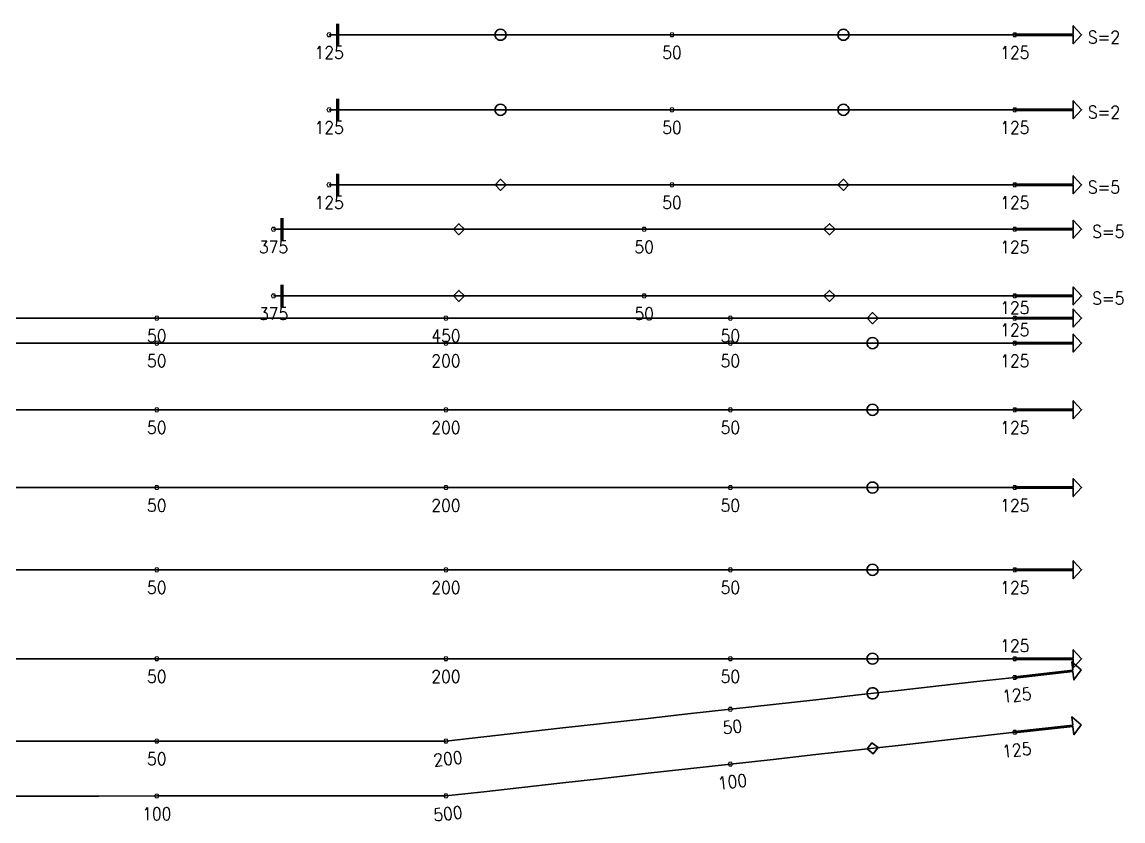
# Model space of a CAD drawing. Header units: millimetres. Extents: x 127300 to 589785, y -24728 to 44820.
# Drawn here: x 426626 to 446425, y 8699 to 23080 of the extents above; entities that cross this region are included whole.
import ezdxf

# ---------------------------------------------------------------- set-up
doc = ezdxf.new("R2010")
doc.units = ezdxf.units.MM
doc.layers.add('Current_plane_Column', color=7, linetype='Continuous', true_color=0x4b00ff)
doc.layers.add('NDC_S-TENDON', color=6, linetype='Continuous', lineweight=35)
doc.layers.add('NDC_S_ANNO', color=7, linetype='Continuous', lineweight=20)
doc.styles.get("Standard").update_dxf_attribs({"font": 'arial.ttf'})

# ---------------------------------------------------------------- blocks, each defined once
blk = doc.blocks.new('TDX')
at = {"layer": 'NDC_S-TENDON', "linetype": 'Continuous', "elevation": 2875}
for points in [[(49700, 13550, 60, 60, 0), (49700, 13150, 60, 60, 0)], [(49700, 12200, 60, 60, 0), (49700, 11800, 60, 60, 0)], [(49700, 10850, 60, 60, 0), (49700, 10450, 60, 60, 0)], [(48700, 10050, 60, 60, 0), (48700, 9650, 60, 60, 0)], [(48700, 8850, 60, 60, 0), (48700, 8450, 60, 60, 0)]]:
    blk.add_lwpolyline(points, format="xyseb", dxfattribs=at)
at = {"layer": 'NDC_S-TENDON', "linetype": 'Continuous'}
for points, elevation in [([(61880, 13338), (62930, 13338), (62930, 13188), (63080, 13350), (62930, 13512), (62930, 13362), (61880, 13362)], 2875), ([(52533, 13350), (52537, 13319), (52552, 13291), (52574, 13269), (52602, 13255), (52633, 13250), (52663, 13255), (52691, 13269), (52713, 13291), (52728, 13319), (52733, 13350), (52728, 13381), (52713, 13409), (52691, 13431), (52663, 13445), (52633, 13450), (52602, 13445), (52574, 13431), (52552, 13409), (52537, 13381), (52533, 13350)], 2832), ([(58698, 13350), (58702, 13319), (58717, 13291), (58739, 13269), (58767, 13255), (58798, 13250), (58828, 13255), (58856, 13269), (58878, 13291), (58893, 13319), (58898, 13350), (58893, 13381), (58878, 13409), (58856, 13431), (58828, 13445), (58798, 13450), (58767, 13445), (58739, 13431), (58717, 13409), (58702, 13381), (58698, 13350)], 2832), ([(52533, 12000), (52537, 11969), (52552, 11941), (52574, 11919), (52602, 11905), (52633, 11900), (52663, 11905), (52691, 11919), (52713, 11941), (52728, 11969), (52733, 12000), (52728, 12031), (52713, 12059), (52691, 12081), (52663, 12095), (52633, 12100), (52602, 12095), (52574, 12081), (52552, 12059), (52537, 12031), (52533, 12000)], 2832), ([(58698, 12000), (58702, 11969), (58717, 11941), (58739, 11919), (58767, 11905), (58798, 11900), (58828, 11905), (58856, 11919), (58878, 11941), (58893, 11969), (58898, 12000), (58893, 12031), (58878, 12059), (58856, 12081), (58828, 12095), (58798, 12100), (58767, 12095), (58739, 12081), (58717, 12059), (58702, 12031), (58698, 12000)], 2832), ([(61880, 11988), (62930, 11988), (62930, 11838), (63080, 12000), (62930, 12162), (62930, 12012), (61880, 12012)], 2875), ([(52533, 10650), (52633, 10550), (52733, 10650), (52633, 10750), (52533, 10650)], 2691), ([(58698, 10650), (58798, 10550), (58898, 10650), (58798, 10750), (58698, 10650)], 2691), ([(61880, 10638), (62930, 10638), (62930, 10488), (63080, 10650), (62930, 10812), (62930, 10662), (61880, 10662)], 2875), ([(51783, 9850), (51883, 9750), (51983, 9850), (51883, 9950), (51783, 9850)], 2691), ([(58448, 9850), (58548, 9750), (58648, 9850), (58548, 9950), (58448, 9850)], 2691), ([(61880, 9838), (62930, 9838), (62930, 9688), (63080, 9850), (62930, 10012), (62930, 9862), (61880, 9862)], 2875), ([(51783, 8650), (51883, 8550), (51983, 8650), (51883, 8750), (51783, 8650)], 2691), ([(58448, 8650), (58548, 8550), (58648, 8650), (58548, 8750), (58448, 8650)], 2691), ([(61880, 8638), (62930, 8638), (62930, 8488), (63080, 8650), (62930, 8812), (62930, 8662), (61880, 8662)], 2875), ([(59223, 8250), (59323, 8150), (59423, 8250), (59323, 8350), (59223, 8250)], 2691), ([(61880, 8238), (62930, 8238), (62930, 8088), (63080, 8250), (62930, 8412), (62930, 8262), (61880, 8262)], 2875), ([(61880, 7788), (62930, 7788), (62930, 7638), (63080, 7800), (62930, 7962), (62930, 7812), (61880, 7812)], 2875), ([(59223, 7800), (59227, 7769), (59242, 7741), (59264, 7719), (59292, 7705), (59323, 7700), (59353, 7705), (59381, 7719), (59403, 7741), (59418, 7769), (59423, 7800), (59418, 7831), (59403, 7859), (59381, 7881), (59353, 7895), (59323, 7900), (59292, 7895), (59264, 7881), (59242, 7859), (59227, 7831), (59223, 7800)], 2832), ([(61880, 6588), (62930, 6588), (62930, 6438), (63080, 6600), (62930, 6762), (62930, 6612), (61880, 6612)], 2875), ([(59223, 6600), (59227, 6569), (59242, 6541), (59264, 6519), (59292, 6505), (59323, 6500), (59353, 6505), (59381, 6519), (59403, 6541), (59418, 6569), (59423, 6600), (59418, 6631), (59403, 6659), (59381, 6681), (59353, 6695), (59323, 6700), (59292, 6695), (59264, 6681), (59242, 6659), (59227, 6631), (59223, 6600)], 2832), ([(61880, 5188), (62930, 5188), (62930, 5038), (63080, 5200), (62930, 5362), (62930, 5212), (61880, 5212)], 2875), ([(59223, 5200), (59227, 5169), (59242, 5141), (59264, 5119), (59292, 5105), (59323, 5100), (59353, 5105), (59381, 5119), (59403, 5141), (59418, 5169), (59423, 5200), (59418, 5231), (59403, 5259), (59381, 5281), (59353, 5295), (59323, 5300), (59292, 5295), (59264, 5281), (59242, 5259), (59227, 5231), (59223, 5200)], 2832), ([(59223, 3720), (59227, 3689), (59242, 3661), (59264, 3639), (59292, 3625), (59323, 3620), (59353, 3625), (59381, 3639), (59403, 3661), (59418, 3689), (59423, 3720), (59418, 3751), (59403, 3779), (59381, 3801), (59353, 3815), (59323, 3820), (59292, 3815), (59264, 3801), (59242, 3779), (59227, 3751), (59223, 3720)], 2832), ([(61880, 3708), (62930, 3708), (62930, 3558), (63080, 3720), (62930, 3882), (62930, 3732), (61880, 3732)], 2875), ([(59223, 2120), (59227, 2089), (59242, 2061), (59264, 2039), (59292, 2025), (59323, 2020), (59353, 2025), (59381, 2039), (59403, 2061), (59418, 2089), (59423, 2120), (59418, 2151), (59403, 2179), (59381, 2201), (59353, 2215), (59323, 2220), (59292, 2215), (59264, 2201), (59242, 2179), (59227, 2151), (59223, 2120)], 2832), ([(61880, 2108), (62930, 2108), (62930, 1958), (63080, 2120), (62930, 2282), (62930, 2132), (61880, 2132)], 2875), ([(61881, 1771), (62925, 1888), (62942, 1739), (63073, 1917), (62905, 2061), (62922, 1912), (61879, 1795)], 2875), ([(59223, 1486), (59231, 1455), (59249, 1429), (59273, 1410), (59302, 1399), (59334, 1397), (59364, 1406), (59390, 1423), (59409, 1447), (59420, 1477), (59422, 1508), (59414, 1538), (59396, 1564), (59372, 1584), (59343, 1595), (59311, 1596), (59281, 1588), (59255, 1571), (59236, 1546), (59225, 1517), (59223, 1486)], 2832), ([(61881, 783), (62925, 900), (62942, 751), (63073, 929), (62905, 1073), (62922, 924), (61879, 807)], 2875), ([(59223, 498), (59334, 409), (59422, 520), (59311, 608), (59223, 498)], 2659)]:
    blk.add_lwpolyline(points, close=True, dxfattribs=dict(at, elevation=elevation))
for points, elevation in [([(49590, 13350, 20, 20, 0), (49570, 13385, 20, 20, 0), (49530, 13385, 20, 20, 0), (49510, 13350, 20, 20, 0), (49530, 13315, 20, 20, 0), (49570, 13315, 20, 20, 0)], 2875), ([(49590, 13350, 20, 20, 0), (49570, 13385, 20, 20, 0), (49530, 13385, 20, 20, 0), (49510, 13350, 20, 20, 0), (49530, 13315, 20, 20, 0), (49570, 13315, 20, 20, 0)], 2875), ([(55755, 13350, 20, 20, 0), (55735, 13385, 20, 20, 0), (55695, 13385, 20, 20, 0), (55675, 13350, 20, 20, 0), (55695, 13315, 20, 20, 0), (55735, 13315, 20, 20, 0)], 2800), ([(55755, 13350, 20, 20, 0), (55735, 13385, 20, 20, 0), (55695, 13385, 20, 20, 0), (55675, 13350, 20, 20, 0), (55695, 13315, 20, 20, 0), (55735, 13315, 20, 20, 0)], 2800), ([(61920, 13350, 20, 20, 0), (61900, 13385, 20, 20, 0), (61860, 13385, 20, 20, 0), (61840, 13350, 20, 20, 0), (61860, 13315, 20, 20, 0), (61900, 13315, 20, 20, 0)], 2875), ([(61920, 13350, 20, 20, 0), (61900, 13385, 20, 20, 0), (61860, 13385, 20, 20, 0), (61840, 13350, 20, 20, 0), (61860, 13315, 20, 20, 0), (61900, 13315, 20, 20, 0)], 2875), ([(49590, 12000, 20, 20, 0), (49570, 12035, 20, 20, 0), (49530, 12035, 20, 20, 0), (49510, 12000, 20, 20, 0), (49530, 11965, 20, 20, 0), (49570, 11965, 20, 20, 0)], 2875), ([(49590, 12000, 20, 20, 0), (49570, 12035, 20, 20, 0), (49530, 12035, 20, 20, 0), (49510, 12000, 20, 20, 0), (49530, 11965, 20, 20, 0), (49570, 11965, 20, 20, 0)], 2875), ([(55755, 12000, 20, 20, 0), (55735, 12035, 20, 20, 0), (55695, 12035, 20, 20, 0), (55675, 12000, 20, 20, 0), (55695, 11965, 20, 20, 0), (55735, 11965, 20, 20, 0)], 2800), ([(55755, 12000, 20, 20, 0), (55735, 12035, 20, 20, 0), (55695, 12035, 20, 20, 0), (55675, 12000, 20, 20, 0), (55695, 11965, 20, 20, 0), (55735, 11965, 20, 20, 0)], 2800), ([(61920, 12000, 20, 20, 0), (61900, 12035, 20, 20, 0), (61860, 12035, 20, 20, 0), (61840, 12000, 20, 20, 0), (61860, 11965, 20, 20, 0), (61900, 11965, 20, 20, 0)], 2875), ([(61920, 12000, 20, 20, 0), (61900, 12035, 20, 20, 0), (61860, 12035, 20, 20, 0), (61840, 12000, 20, 20, 0), (61860, 11965, 20, 20, 0), (61900, 11965, 20, 20, 0)], 2875), ([(49590, 10650, 20, 20, 0), (49570, 10685, 20, 20, 0), (49530, 10685, 20, 20, 0), (49510, 10650, 20, 20, 0), (49530, 10615, 20, 20, 0), (49570, 10615, 20, 20, 0)], 2875), ([(49590, 10650, 20, 20, 0), (49570, 10685, 20, 20, 0), (49530, 10685, 20, 20, 0), (49510, 10650, 20, 20, 0), (49530, 10615, 20, 20, 0), (49570, 10615, 20, 20, 0)], 2875), ([(55755, 10650, 20, 20, 0), (55735, 10685, 20, 20, 0), (55695, 10685, 20, 20, 0), (55675, 10650, 20, 20, 0), (55695, 10615, 20, 20, 0), (55735, 10615, 20, 20, 0)], 2550), ([(55755, 10650, 20, 20, 0), (55735, 10685, 20, 20, 0), (55695, 10685, 20, 20, 0), (55675, 10650, 20, 20, 0), (55695, 10615, 20, 20, 0), (55735, 10615, 20, 20, 0)], 2550), ([(61920, 10650, 20, 20, 0), (61900, 10685, 20, 20, 0), (61860, 10685, 20, 20, 0), (61840, 10650, 20, 20, 0), (61860, 10615, 20, 20, 0), (61900, 10615, 20, 20, 0)], 2875), ([(61920, 10650, 20, 20, 0), (61900, 10685, 20, 20, 0), (61860, 10685, 20, 20, 0), (61840, 10650, 20, 20, 0), (61860, 10615, 20, 20, 0), (61900, 10615, 20, 20, 0)], 2875), ([(48590, 9850, 20, 20, 0), (48570, 9885, 20, 20, 0), (48530, 9885, 20, 20, 0), (48510, 9850, 20, 20, 0), (48530, 9815, 20, 20, 0), (48570, 9815, 20, 20, 0)], 2875), ([(48590, 9850, 20, 20, 0), (48570, 9885, 20, 20, 0), (48530, 9885, 20, 20, 0), (48510, 9850, 20, 20, 0), (48530, 9815, 20, 20, 0), (48570, 9815, 20, 20, 0)], 2875), ([(55255, 9850, 20, 20, 0), (55235, 9885, 20, 20, 0), (55195, 9885, 20, 20, 0), (55175, 9850, 20, 20, 0), (55195, 9815, 20, 20, 0), (55235, 9815, 20, 20, 0)], 2550), ([(55255, 9850, 20, 20, 0), (55235, 9885, 20, 20, 0), (55195, 9885, 20, 20, 0), (55175, 9850, 20, 20, 0), (55195, 9815, 20, 20, 0), (55235, 9815, 20, 20, 0)], 2550), ([(61920, 9850, 20, 20, 0), (61900, 9885, 20, 20, 0), (61860, 9885, 20, 20, 0), (61840, 9850, 20, 20, 0), (61860, 9815, 20, 20, 0), (61900, 9815, 20, 20, 0)], 2875), ([(61920, 9850, 20, 20, 0), (61900, 9885, 20, 20, 0), (61860, 9885, 20, 20, 0), (61840, 9850, 20, 20, 0), (61860, 9815, 20, 20, 0), (61900, 9815, 20, 20, 0)], 2875), ([(48590, 8650, 20, 20, 0), (48570, 8685, 20, 20, 0), (48530, 8685, 20, 20, 0), (48510, 8650, 20, 20, 0), (48530, 8615, 20, 20, 0), (48570, 8615, 20, 20, 0)], 2875), ([(48590, 8650, 20, 20, 0), (48570, 8685, 20, 20, 0), (48530, 8685, 20, 20, 0), (48510, 8650, 20, 20, 0), (48530, 8615, 20, 20, 0), (48570, 8615, 20, 20, 0)], 2875), ([(55255, 8650, 20, 20, 0), (55235, 8685, 20, 20, 0), (55195, 8685, 20, 20, 0), (55175, 8650, 20, 20, 0), (55195, 8615, 20, 20, 0), (55235, 8615, 20, 20, 0)], 2550), ([(55255, 8650, 20, 20, 0), (55235, 8685, 20, 20, 0), (55195, 8685, 20, 20, 0), (55175, 8650, 20, 20, 0), (55195, 8615, 20, 20, 0), (55235, 8615, 20, 20, 0)], 2550), ([(61920, 8650, 20, 20, 0), (61900, 8685, 20, 20, 0), (61860, 8685, 20, 20, 0), (61840, 8650, 20, 20, 0), (61860, 8615, 20, 20, 0), (61900, 8615, 20, 20, 0)], 2875), ([(61920, 8650, 20, 20, 0), (61900, 8685, 20, 20, 0), (61860, 8685, 20, 20, 0), (61840, 8650, 20, 20, 0), (61860, 8615, 20, 20, 0), (61900, 8615, 20, 20, 0)], 2875), ([(46490, 8250, 20, 20, 0), (46470, 8285, 20, 20, 0), (46430, 8285, 20, 20, 0), (46410, 8250, 20, 20, 0), (46430, 8215, 20, 20, 0), (46470, 8215, 20, 20, 0)], 2550), ([(46490, 8250, 20, 20, 0), (46470, 8285, 20, 20, 0), (46430, 8285, 20, 20, 0), (46410, 8250, 20, 20, 0), (46430, 8215, 20, 20, 0), (46470, 8215, 20, 20, 0)], 2550), ([(51690, 8250, 20, 20, 0), (51670, 8285, 20, 20, 0), (51630, 8285, 20, 20, 0), (51610, 8250, 20, 20, 0), (51630, 8215, 20, 20, 0), (51670, 8215, 20, 20, 0)], 2950), ([(51690, 8250, 20, 20, 0), (51670, 8285, 20, 20, 0), (51630, 8285, 20, 20, 0), (51610, 8250, 20, 20, 0), (51630, 8215, 20, 20, 0), (51670, 8215, 20, 20, 0)], 2950), ([(51690, 8250, 20, 20, 0), (51670, 8285, 20, 20, 0), (51630, 8285, 20, 20, 0), (51610, 8250, 20, 20, 0), (51630, 8215, 20, 20, 0), (51670, 8215, 20, 20, 0)], 2950), ([(51690, 8250, 20, 20, 0), (51670, 8285, 20, 20, 0), (51630, 8285, 20, 20, 0), (51610, 8250, 20, 20, 0), (51630, 8215, 20, 20, 0), (51670, 8215, 20, 20, 0)], 2950), ([(56805, 8250, 20, 20, 0), (56785, 8285, 20, 20, 0), (56745, 8285, 20, 20, 0), (56725, 8250, 20, 20, 0), (56745, 8215, 20, 20, 0), (56785, 8215, 20, 20, 0)], 2550), ([(56805, 8250, 20, 20, 0), (56785, 8285, 20, 20, 0), (56745, 8285, 20, 20, 0), (56725, 8250, 20, 20, 0), (56745, 8215, 20, 20, 0), (56785, 8215, 20, 20, 0)], 2550), ([(61920, 8250, 20, 20, 0), (61900, 8285, 20, 20, 0), (61860, 8285, 20, 20, 0), (61840, 8250, 20, 20, 0), (61860, 8215, 20, 20, 0), (61900, 8215, 20, 20, 0)], 2875), ([(61920, 8250, 20, 20, 0), (61900, 8285, 20, 20, 0), (61860, 8285, 20, 20, 0), (61840, 8250, 20, 20, 0), (61860, 8215, 20, 20, 0), (61900, 8215, 20, 20, 0)], 2875), ([(46490, 7800, 20, 20, 0), (46470, 7834, 20, 20, 0), (46430, 7834, 20, 20, 0), (46410, 7800, 20, 20, 0), (46430, 7765, 20, 20, 0), (46470, 7765, 20, 20, 0)], 2800), ([(46490, 7800, 20, 20, 0), (46470, 7834, 20, 20, 0), (46430, 7834, 20, 20, 0), (46410, 7800, 20, 20, 0), (46430, 7765, 20, 20, 0), (46470, 7765, 20, 20, 0)], 2800), ([(51690, 7800, 20, 20, 0), (51670, 7834, 20, 20, 0), (51630, 7834, 20, 20, 0), (51610, 7800, 20, 20, 0), (51630, 7765, 20, 20, 0), (51670, 7765, 20, 20, 0)], 2950), ([(51690, 7800, 20, 20, 0), (51670, 7834, 20, 20, 0), (51630, 7834, 20, 20, 0), (51610, 7800, 20, 20, 0), (51630, 7765, 20, 20, 0), (51670, 7765, 20, 20, 0)], 2950), ([(51690, 7800, 20, 20, 0), (51670, 7834, 20, 20, 0), (51630, 7834, 20, 20, 0), (51610, 7800, 20, 20, 0), (51630, 7765, 20, 20, 0), (51670, 7765, 20, 20, 0)], 2950), ([(51690, 7800, 20, 20, 0), (51670, 7834, 20, 20, 0), (51630, 7834, 20, 20, 0), (51610, 7800, 20, 20, 0), (51630, 7765, 20, 20, 0), (51670, 7765, 20, 20, 0)], 2950), ([(56805, 7800, 20, 20, 0), (56785, 7834, 20, 20, 0), (56745, 7834, 20, 20, 0), (56725, 7800, 20, 20, 0), (56745, 7765, 20, 20, 0), (56785, 7765, 20, 20, 0)], 2800), ([(56805, 7800, 20, 20, 0), (56785, 7834, 20, 20, 0), (56745, 7834, 20, 20, 0), (56725, 7800, 20, 20, 0), (56745, 7765, 20, 20, 0), (56785, 7765, 20, 20, 0)], 2800), ([(61920, 7800, 20, 20, 0), (61900, 7834, 20, 20, 0), (61860, 7834, 20, 20, 0), (61840, 7800, 20, 20, 0), (61860, 7765, 20, 20, 0), (61900, 7765, 20, 20, 0)], 2875), ([(61920, 7800, 20, 20, 0), (61900, 7834, 20, 20, 0), (61860, 7834, 20, 20, 0), (61840, 7800, 20, 20, 0), (61860, 7765, 20, 20, 0), (61900, 7765, 20, 20, 0)], 2875), ([(46490, 6600, 20, 20, 0), (46470, 6635, 20, 20, 0), (46430, 6635, 20, 20, 0), (46410, 6600, 20, 20, 0), (46430, 6565, 20, 20, 0), (46470, 6565, 20, 20, 0)], 2800), ([(46490, 6600, 20, 20, 0), (46470, 6635, 20, 20, 0), (46430, 6635, 20, 20, 0), (46410, 6600, 20, 20, 0), (46430, 6565, 20, 20, 0), (46470, 6565, 20, 20, 0)], 2800), ([(51690, 6600, 20, 20, 0), (51670, 6635, 20, 20, 0), (51630, 6635, 20, 20, 0), (51610, 6600, 20, 20, 0), (51630, 6565, 20, 20, 0), (51670, 6565, 20, 20, 0)], 2950), ([(51690, 6600, 20, 20, 0), (51670, 6635, 20, 20, 0), (51630, 6635, 20, 20, 0), (51610, 6600, 20, 20, 0), (51630, 6565, 20, 20, 0), (51670, 6565, 20, 20, 0)], 2950), ([(51690, 6600, 20, 20, 0), (51670, 6635, 20, 20, 0), (51630, 6635, 20, 20, 0), (51610, 6600, 20, 20, 0), (51630, 6565, 20, 20, 0), (51670, 6565, 20, 20, 0)], 2950), ([(51690, 6600, 20, 20, 0), (51670, 6635, 20, 20, 0), (51630, 6635, 20, 20, 0), (51610, 6600, 20, 20, 0), (51630, 6565, 20, 20, 0), (51670, 6565, 20, 20, 0)], 2950), ([(56805, 6600, 20, 20, 0), (56785, 6635, 20, 20, 0), (56745, 6635, 20, 20, 0), (56725, 6600, 20, 20, 0), (56745, 6565, 20, 20, 0), (56785, 6565, 20, 20, 0)], 2800), ([(56805, 6600, 20, 20, 0), (56785, 6635, 20, 20, 0), (56745, 6635, 20, 20, 0), (56725, 6600, 20, 20, 0), (56745, 6565, 20, 20, 0), (56785, 6565, 20, 20, 0)], 2800), ([(61920, 6600, 20, 20, 0), (61900, 6635, 20, 20, 0), (61860, 6635, 20, 20, 0), (61840, 6600, 20, 20, 0), (61860, 6565, 20, 20, 0), (61900, 6565, 20, 20, 0)], 2875), ([(61920, 6600, 20, 20, 0), (61900, 6635, 20, 20, 0), (61860, 6635, 20, 20, 0), (61840, 6600, 20, 20, 0), (61860, 6565, 20, 20, 0), (61900, 6565, 20, 20, 0)], 2875), ([(46490, 5200, 20, 20, 0), (46470, 5235, 20, 20, 0), (46430, 5235, 20, 20, 0), (46410, 5200, 20, 20, 0), (46430, 5165, 20, 20, 0), (46470, 5165, 20, 20, 0)], 2800), ([(46490, 5200, 20, 20, 0), (46470, 5235, 20, 20, 0), (46430, 5235, 20, 20, 0), (46410, 5200, 20, 20, 0), (46430, 5165, 20, 20, 0), (46470, 5165, 20, 20, 0)], 2800), ([(51690, 5200, 20, 20, 0), (51670, 5235, 20, 20, 0), (51630, 5235, 20, 20, 0), (51610, 5200, 20, 20, 0), (51630, 5165, 20, 20, 0), (51670, 5165, 20, 20, 0)], 2950), ([(51690, 5200, 20, 20, 0), (51670, 5235, 20, 20, 0), (51630, 5235, 20, 20, 0), (51610, 5200, 20, 20, 0), (51630, 5165, 20, 20, 0), (51670, 5165, 20, 20, 0)], 2950), ([(51690, 5200, 20, 20, 0), (51670, 5235, 20, 20, 0), (51630, 5235, 20, 20, 0), (51610, 5200, 20, 20, 0), (51630, 5165, 20, 20, 0), (51670, 5165, 20, 20, 0)], 2950), ([(51690, 5200, 20, 20, 0), (51670, 5235, 20, 20, 0), (51630, 5235, 20, 20, 0), (51610, 5200, 20, 20, 0), (51630, 5165, 20, 20, 0), (51670, 5165, 20, 20, 0)], 2950), ([(56805, 5200, 20, 20, 0), (56785, 5235, 20, 20, 0), (56745, 5235, 20, 20, 0), (56725, 5200, 20, 20, 0), (56745, 5165, 20, 20, 0), (56785, 5165, 20, 20, 0)], 2800), ([(56805, 5200, 20, 20, 0), (56785, 5235, 20, 20, 0), (56745, 5235, 20, 20, 0), (56725, 5200, 20, 20, 0), (56745, 5165, 20, 20, 0), (56785, 5165, 20, 20, 0)], 2800), ([(61920, 5200, 20, 20, 0), (61900, 5235, 20, 20, 0), (61860, 5235, 20, 20, 0), (61840, 5200, 20, 20, 0), (61860, 5165, 20, 20, 0), (61900, 5165, 20, 20, 0)], 2875), ([(61920, 5200, 20, 20, 0), (61900, 5235, 20, 20, 0), (61860, 5235, 20, 20, 0), (61840, 5200, 20, 20, 0), (61860, 5165, 20, 20, 0), (61900, 5165, 20, 20, 0)], 2875), ([(46490, 3720, 20, 20, 0), (46470, 3755, 20, 20, 0), (46430, 3755, 20, 20, 0), (46410, 3720, 20, 20, 0), (46430, 3685, 20, 20, 0), (46470, 3685, 20, 20, 0)], 2800), ([(46490, 3720, 20, 20, 0), (46470, 3755, 20, 20, 0), (46430, 3755, 20, 20, 0), (46410, 3720, 20, 20, 0), (46430, 3685, 20, 20, 0), (46470, 3685, 20, 20, 0)], 2800), ([(51690, 3720, 20, 20, 0), (51670, 3755, 20, 20, 0), (51630, 3755, 20, 20, 0), (51610, 3720, 20, 20, 0), (51630, 3685, 20, 20, 0), (51670, 3685, 20, 20, 0)], 2950), ([(51690, 3720, 20, 20, 0), (51670, 3755, 20, 20, 0), (51630, 3755, 20, 20, 0), (51610, 3720, 20, 20, 0), (51630, 3685, 20, 20, 0), (51670, 3685, 20, 20, 0)], 2950), ([(51690, 3720, 20, 20, 0), (51670, 3755, 20, 20, 0), (51630, 3755, 20, 20, 0), (51610, 3720, 20, 20, 0), (51630, 3685, 20, 20, 0), (51670, 3685, 20, 20, 0)], 2950), ([(51690, 3720, 20, 20, 0), (51670, 3755, 20, 20, 0), (51630, 3755, 20, 20, 0), (51610, 3720, 20, 20, 0), (51630, 3685, 20, 20, 0), (51670, 3685, 20, 20, 0)], 2950), ([(56805, 3720, 20, 20, 0), (56785, 3755, 20, 20, 0), (56745, 3755, 20, 20, 0), (56725, 3720, 20, 20, 0), (56745, 3685, 20, 20, 0), (56785, 3685, 20, 20, 0)], 2800), ([(56805, 3720, 20, 20, 0), (56785, 3755, 20, 20, 0), (56745, 3755, 20, 20, 0), (56725, 3720, 20, 20, 0), (56745, 3685, 20, 20, 0), (56785, 3685, 20, 20, 0)], 2800), ([(61920, 3720, 20, 20, 0), (61900, 3755, 20, 20, 0), (61860, 3755, 20, 20, 0), (61840, 3720, 20, 20, 0), (61860, 3685, 20, 20, 0), (61900, 3685, 20, 20, 0)], 2875), ([(61920, 3720, 20, 20, 0), (61900, 3755, 20, 20, 0), (61860, 3755, 20, 20, 0), (61840, 3720, 20, 20, 0), (61860, 3685, 20, 20, 0), (61900, 3685, 20, 20, 0)], 2875), ([(46490, 2120, 20, 20, 0), (46470, 2155, 20, 20, 0), (46430, 2155, 20, 20, 0), (46410, 2120, 20, 20, 0), (46430, 2085, 20, 20, 0), (46470, 2085, 20, 20, 0)], 2800), ([(46490, 2120, 20, 20, 0), (46470, 2155, 20, 20, 0), (46430, 2155, 20, 20, 0), (46410, 2120, 20, 20, 0), (46430, 2085, 20, 20, 0), (46470, 2085, 20, 20, 0)], 2800), ([(51690, 2120, 20, 20, 0), (51670, 2155, 20, 20, 0), (51630, 2155, 20, 20, 0), (51610, 2120, 20, 20, 0), (51630, 2085, 20, 20, 0), (51670, 2085, 20, 20, 0)], 2950), ([(51690, 2120, 20, 20, 0), (51670, 2155, 20, 20, 0), (51630, 2155, 20, 20, 0), (51610, 2120, 20, 20, 0), (51630, 2085, 20, 20, 0), (51670, 2085, 20, 20, 0)], 2950), ([(51690, 2120, 20, 20, 0), (51670, 2155, 20, 20, 0), (51630, 2155, 20, 20, 0), (51610, 2120, 20, 20, 0), (51630, 2085, 20, 20, 0), (51670, 2085, 20, 20, 0)], 2950), ([(51690, 2120, 20, 20, 0), (51670, 2155, 20, 20, 0), (51630, 2155, 20, 20, 0), (51610, 2120, 20, 20, 0), (51630, 2085, 20, 20, 0), (51670, 2085, 20, 20, 0)], 2950), ([(56805, 2120, 20, 20, 0), (56785, 2155, 20, 20, 0), (56745, 2155, 20, 20, 0), (56725, 2120, 20, 20, 0), (56745, 2085, 20, 20, 0), (56785, 2085, 20, 20, 0)], 2800), ([(56805, 2120, 20, 20, 0), (56785, 2155, 20, 20, 0), (56745, 2155, 20, 20, 0), (56725, 2120, 20, 20, 0), (56745, 2085, 20, 20, 0), (56785, 2085, 20, 20, 0)], 2800), ([(61920, 2120, 20, 20, 0), (61900, 2155, 20, 20, 0), (61860, 2155, 20, 20, 0), (61840, 2120, 20, 20, 0), (61860, 2085, 20, 20, 0), (61900, 2085, 20, 20, 0)], 2875), ([(61920, 2120, 20, 20, 0), (61900, 2155, 20, 20, 0), (61860, 2155, 20, 20, 0), (61840, 2120, 20, 20, 0), (61860, 2085, 20, 20, 0), (61900, 2085, 20, 20, 0)], 2875), ([(61920, 1783, 20, 20, 0), (61900, 1818, 20, 20, 0), (61860, 1818, 20, 20, 0), (61840, 1783, 20, 20, 0), (61860, 1748, 20, 20, 0), (61900, 1748, 20, 20, 0)], 2875), ([(61920, 1783, 20, 20, 0), (61900, 1818, 20, 20, 0), (61860, 1818, 20, 20, 0), (61840, 1783, 20, 20, 0), (61860, 1748, 20, 20, 0), (61900, 1748, 20, 20, 0)], 2875), ([(56805, 1211, 20, 20, 0), (56785, 1245, 20, 20, 0), (56745, 1245, 20, 20, 0), (56725, 1211, 20, 20, 0), (56745, 1176, 20, 20, 0), (56785, 1176, 20, 20, 0)], 2800), ([(56805, 1211, 20, 20, 0), (56785, 1245, 20, 20, 0), (56745, 1245, 20, 20, 0), (56725, 1211, 20, 20, 0), (56745, 1176, 20, 20, 0), (56785, 1176, 20, 20, 0)], 2800), ([(61920, 795, 20, 20, 0), (61900, 830, 20, 20, 0), (61860, 830, 20, 20, 0), (61840, 795, 20, 20, 0), (61860, 760, 20, 20, 0), (61900, 760, 20, 20, 0)], 2875), ([(61920, 795, 20, 20, 0), (61900, 830, 20, 20, 0), (61860, 830, 20, 20, 0), (61840, 795, 20, 20, 0), (61860, 760, 20, 20, 0), (61900, 760, 20, 20, 0)], 2875), ([(46490, 637, 20, 20, 0), (46470, 671, 20, 20, 0), (46430, 671, 20, 20, 0), (46410, 637, 20, 20, 0), (46430, 602, 20, 20, 0), (46470, 602, 20, 20, 0)], 2800), ([(46490, 637, 20, 20, 0), (46470, 671, 20, 20, 0), (46430, 671, 20, 20, 0), (46410, 637, 20, 20, 0), (46430, 602, 20, 20, 0), (46470, 602, 20, 20, 0)], 2800), ([(51690, 638, 20, 20, 0), (51670, 673, 20, 20, 0), (51630, 673, 20, 20, 0), (51610, 638, 20, 20, 0), (51630, 603, 20, 20, 0), (51670, 603, 20, 20, 0)], 2950), ([(51690, 638, 20, 20, 0), (51670, 673, 20, 20, 0), (51630, 673, 20, 20, 0), (51610, 638, 20, 20, 0), (51630, 603, 20, 20, 0), (51670, 603, 20, 20, 0)], 2950), ([(51690, 638, 20, 20, 0), (51670, 673, 20, 20, 0), (51630, 673, 20, 20, 0), (51610, 638, 20, 20, 0), (51630, 603, 20, 20, 0), (51670, 603, 20, 20, 0)], 2950), ([(51690, 638, 20, 20, 0), (51670, 673, 20, 20, 0), (51630, 673, 20, 20, 0), (51610, 638, 20, 20, 0), (51630, 603, 20, 20, 0), (51670, 603, 20, 20, 0)], 2950), ([(56805, 223, 20, 20, 0), (56785, 257, 20, 20, 0), (56745, 257, 20, 20, 0), (56725, 223, 20, 20, 0), (56745, 188, 20, 20, 0), (56785, 188, 20, 20, 0)], 2500), ([(56805, 223, 20, 20, 0), (56785, 257, 20, 20, 0), (56745, 257, 20, 20, 0), (56725, 223, 20, 20, 0), (56745, 188, 20, 20, 0), (56785, 188, 20, 20, 0)], 2500), ([(46490, -351, 20, 20, 0), (46470, -317, 20, 20, 0), (46430, -317, 20, 20, 0), (46410, -351, 20, 20, 0), (46430, -386, 20, 20, 0), (46470, -386, 20, 20, 0)], 2500), ([(46490, -351, 20, 20, 0), (46470, -317, 20, 20, 0), (46430, -317, 20, 20, 0), (46410, -351, 20, 20, 0), (46430, -386, 20, 20, 0), (46470, -386, 20, 20, 0)], 2500), ([(51690, -350, 20, 20, 0), (51670, -315, 20, 20, 0), (51630, -315, 20, 20, 0), (51610, -350, 20, 20, 0), (51630, -385, 20, 20, 0), (51670, -385, 20, 20, 0)], 2900), ([(51690, -350, 20, 20, 0), (51670, -315, 20, 20, 0), (51630, -315, 20, 20, 0), (51610, -350, 20, 20, 0), (51630, -385, 20, 20, 0), (51670, -385, 20, 20, 0)], 2900), ([(51690, -350, 20, 20, 0), (51670, -315, 20, 20, 0), (51630, -315, 20, 20, 0), (51610, -350, 20, 20, 0), (51630, -385, 20, 20, 0), (51670, -385, 20, 20, 0)], 2900), ([(51690, -350, 20, 20, 0), (51670, -315, 20, 20, 0), (51630, -315, 20, 20, 0), (51610, -350, 20, 20, 0), (51630, -385, 20, 20, 0), (51670, -385, 20, 20, 0)], 2900)]:
    blk.add_lwpolyline(points, format="xyseb", close=True, dxfattribs=dict(at, elevation=elevation))
for points in [[(49550, 13350, 2875), (50372, 13350, 2872), (51194, 13350, 2862), (52016, 13350, 2845), (53249, 13350, 2820), (54482, 13350, 2805), (55715, 13350, 2800), (56948, 13350, 2805), (58181, 13350, 2820), (59414, 13350, 2845), (60236, 13350, 2862), (61058, 13350, 2872), (61880, 13350, 2875)], [(49550, 12000, 2875), (50372, 12000, 2872), (51194, 12000, 2862), (52016, 12000, 2845), (53249, 12000, 2820), (54482, 12000, 2805), (55715, 12000, 2800), (56948, 12000, 2805), (58181, 12000, 2820), (59414, 12000, 2845), (60236, 12000, 2862), (61058, 12000, 2872), (61880, 12000, 2875)], [(49550, 10650, 2875), (50372, 10650, 2861), (51194, 10650, 2817), (52016, 10650, 2745), (53249, 10650, 2637), (54482, 10650, 2572), (55715, 10650, 2550), (56948, 10650, 2572), (58181, 10650, 2637), (59414, 10650, 2745), (60236, 10650, 2817), (61058, 10650, 2861), (61880, 10650, 2875)], [(48550, 9850, 2875), (49439, 9850, 2861), (50327, 9850, 2817), (51216, 9850, 2745), (52549, 9850, 2637), (53882, 9850, 2572), (55215, 9850, 2550), (56548, 9850, 2572), (57881, 9850, 2637), (59214, 9850, 2745), (60103, 9850, 2817), (60991, 9850, 2861), (61880, 9850, 2875)], [(48550, 8650, 2875), (49439, 8650, 2861), (50327, 8650, 2817), (51216, 8650, 2745), (52549, 8650, 2637), (53882, 8650, 2572), (55215, 8650, 2550), (56548, 8650, 2572), (57881, 8650, 2637), (59214, 8650, 2745), (60103, 8650, 2817), (60991, 8650, 2861), (61880, 8650, 2875)], [(41250, 8250, 2950), (41943, 8250, 2932), (42637, 8250, 2879), (43330, 8250, 2790), (44110, 8250, 2685), (44890, 8250, 2610), (45670, 8250, 2565), (46450, 8250, 2550), (47230, 8250, 2565), (48010, 8250, 2610), (48790, 8250, 2685), (49570, 8250, 2790), (50263, 8250, 2879), (50957, 8250, 2932), (51650, 8250, 2950)], [(51650, 8250, 2950), (52332, 8250, 2932), (53014, 8250, 2879), (53696, 8250, 2790), (54719, 8250, 2657), (55742, 8250, 2577), (56765, 8250, 2550), (57788, 8250, 2572), (58811, 8250, 2637), (59834, 8250, 2745), (60516, 8250, 2817), (61198, 8250, 2861), (61880, 8250, 2875)], [(41250, 7800, 2950), (41943, 7800, 2943), (42637, 7800, 2923), (43330, 7800, 2890), (44110, 7800, 2851), (44890, 7800, 2822), (45670, 7800, 2806), (46450, 7800, 2800), (47230, 7800, 2806), (48010, 7800, 2822), (48790, 7800, 2851), (49570, 7800, 2890), (50263, 7800, 2923), (50957, 7800, 2943), (51650, 7800, 2950)], [(51650, 7800, 2950), (52332, 7800, 2943), (53014, 7800, 2923), (53696, 7800, 2890), (54719, 7800, 2840), (55742, 7800, 2810), (56765, 7800, 2800), (57788, 7800, 2805), (58811, 7800, 2820), (59834, 7800, 2845), (60516, 7800, 2862), (61198, 7800, 2872), (61880, 7800, 2875)], [(41250, 6600, 2950), (41943, 6600, 2943), (42637, 6600, 2923), (43330, 6600, 2890), (44110, 6600, 2851), (44890, 6600, 2822), (45670, 6600, 2806), (46450, 6600, 2800), (47230, 6600, 2806), (48010, 6600, 2822), (48790, 6600, 2851), (49570, 6600, 2890), (50263, 6600, 2923), (50957, 6600, 2943), (51650, 6600, 2950)], [(51650, 6600, 2950), (52332, 6600, 2943), (53014, 6600, 2923), (53696, 6600, 2890), (54719, 6600, 2840), (55742, 6600, 2810), (56765, 6600, 2800), (57788, 6600, 2805), (58811, 6600, 2820), (59834, 6600, 2845), (60516, 6600, 2862), (61198, 6600, 2872), (61880, 6600, 2875)], [(41250, 5200, 2950), (41943, 5200, 2943), (42637, 5200, 2923), (43330, 5200, 2890), (44110, 5200, 2851), (44890, 5200, 2822), (45670, 5200, 2806), (46450, 5200, 2800), (47230, 5200, 2806), (48010, 5200, 2822), (48790, 5200, 2851), (49570, 5200, 2890), (50263, 5200, 2923), (50957, 5200, 2943), (51650, 5200, 2950)], [(51650, 5200, 2950), (52332, 5200, 2943), (53014, 5200, 2923), (53696, 5200, 2890), (54719, 5200, 2840), (55742, 5200, 2810), (56765, 5200, 2800), (57788, 5200, 2805), (58811, 5200, 2820), (59834, 5200, 2845), (60516, 5200, 2862), (61198, 5200, 2872), (61880, 5200, 2875)], [(41250, 3720, 2950), (41943, 3720, 2943), (42637, 3720, 2923), (43330, 3720, 2890), (44110, 3720, 2851), (44890, 3720, 2822), (45670, 3720, 2806), (46450, 3720, 2800), (47230, 3720, 2806), (48010, 3720, 2822), (48790, 3720, 2851), (49570, 3720, 2890), (50263, 3720, 2923), (50957, 3720, 2943), (51650, 3720, 2950)], [(51650, 3720, 2950), (52332, 3720, 2943), (53014, 3720, 2923), (53696, 3720, 2890), (54719, 3720, 2840), (55742, 3720, 2810), (56765, 3720, 2800), (57788, 3720, 2805), (58811, 3720, 2820), (59834, 3720, 2845), (60516, 3720, 2862), (61198, 3720, 2872), (61880, 3720, 2875)], [(41250, 2120, 2950), (41943, 2120, 2943), (42637, 2120, 2923), (43330, 2120, 2890), (44110, 2120, 2851), (44890, 2120, 2822), (45670, 2120, 2806), (46450, 2120, 2800), (47230, 2120, 2806), (48010, 2120, 2822), (48790, 2120, 2851), (49570, 2120, 2890), (50263, 2120, 2923), (50957, 2120, 2943), (51650, 2120, 2950)], [(51650, 2120, 2950), (52332, 2120, 2943), (53014, 2120, 2923), (53696, 2120, 2890), (54719, 2120, 2840), (55742, 2120, 2810), (56765, 2120, 2800), (57788, 2120, 2805), (58811, 2120, 2820), (59834, 2120, 2845), (60516, 2120, 2862), (61198, 2120, 2872), (61880, 2120, 2875)], [(51650, 638, 2950), (52332, 714, 2943), (53014, 791, 2923), (53696, 867, 2890), (54463, 953, 2851), (55231, 1039, 2822), (55998, 1125, 2806), (56765, 1211, 2800), (57532, 1296, 2803), (58300, 1382, 2811), (59067, 1468, 2825), (59834, 1554, 2845), (60516, 1630, 2862), (61198, 1707, 2872), (61880, 1783, 2875)], [(51650, -350, 2900), (52332, -274, 2882), (53014, -197, 2829), (53696, -121, 2740), (54463, -35, 2635), (55231, 51, 2560), (55998, 137, 2515), (56765, 223, 2500), (57532, 308, 2514), (58300, 394, 2556), (59067, 480, 2627), (59834, 566, 2725), (60516, 642, 2808), (61198, 719, 2858), (61880, 795, 2875)], [(41250, 635, 2950), (41943, 635, 2943), (42637, 636, 2923), (43330, 636, 2890), (44370, 636, 2840), (45410, 636, 2810), (46450, 637, 2800), (47490, 637, 2810), (48530, 637, 2840), (49570, 637, 2890), (50263, 638, 2923), (50957, 638, 2943), (51650, 638, 2950)], [(41250, -353, 2900), (41943, -353, 2882), (42637, -352, 2829), (43330, -352, 2740), (44370, -352, 2607), (45410, -352, 2527), (46450, -351, 2500), (47490, -351, 2527), (48530, -351, 2607), (49570, -351, 2740), (50263, -350, 2829), (50957, -350, 2882), (51650, -350, 2900)]]:
    blk.add_polyline3d(points, dxfattribs=at)
at = {"layer": 'NDC_S_ANNO', "linetype": 'Continuous', "char_height": 225, "attachment_point": 5, "line_spacing_factor": 0.75}
for s, insert in [('\\FSTANDARD.shx;S=2', (63484, 13307, 3000)), ('\\FSTANDARD.shx;125', (49550, 13030, 2875)), ('\\FSTANDARD.shx;50', (55715, 13030, 2800)), ('\\FSTANDARD.shx;125', (61880, 13030, 2875)), ('\\FSTANDARD.shx;S=2', (63484, 11957, 3000)), ('\\FSTANDARD.shx;125', (49550, 11680, 2875)), ('\\FSTANDARD.shx;50', (55715, 11680, 2800)), ('\\FSTANDARD.shx;125', (61880, 11680, 2875)), ('\\FSTANDARD.shx;S=5', (63484, 10608, 3000)), ('\\FSTANDARD.shx;125', (49550, 10330, 2875)), ('\\FSTANDARD.shx;50', (55715, 10330, 2550)), ('\\FSTANDARD.shx;125', (61880, 10330, 2875)), ('\\FSTANDARD.shx;S=5', (63562, 9808, 3000)), ('\\FSTANDARD.shx;375', (48550, 9530, 2875)), ('\\FSTANDARD.shx;50', (55215, 9530, 2550)), ('\\FSTANDARD.shx;125', (61880, 9530, 2875)), ('\\FSTANDARD.shx;S=5', (63562, 8608, 3000)), ('\\FSTANDARD.shx;125', (61880, 8438, 2875)), ('\\FSTANDARD.shx;375', (48550, 8330, 2875)), ('\\FSTANDARD.shx;50', (55215, 8330, 2550)), ('\\FSTANDARD.shx;125', (61880, 8038, 2875)), ('\\FSTANDARD.shx;50', (46450, 7930, 2550)), ('\\FSTANDARD.shx;450', (51650, 7930, 2950)), ('\\FSTANDARD.shx;50', (56765, 7930, 2550)), ('\\FSTANDARD.shx;50', (46450, 7480, 2800)), ('\\FSTANDARD.shx;200', (51650, 7480, 2950)), ('\\FSTANDARD.shx;50', (56765, 7480, 2800)), ('\\FSTANDARD.shx;125', (61880, 7480, 2875)), ('\\FSTANDARD.shx;50', (46450, 6280, 2800)), ('\\FSTANDARD.shx;200', (51650, 6280, 2950)), ('\\FSTANDARD.shx;50', (56765, 6280, 2800)), ('\\FSTANDARD.shx;125', (61880, 6280, 2875)), ('\\FSTANDARD.shx;50', (46450, 4880, 2800)), ('\\FSTANDARD.shx;200', (51650, 4880, 2950)), ('\\FSTANDARD.shx;50', (56765, 4880, 2800)), ('\\FSTANDARD.shx;125', (61880, 4880, 2875)), ('\\FSTANDARD.shx;50', (46450, 3400, 2800)), ('\\FSTANDARD.shx;200', (51650, 3400, 2950)), ('\\FSTANDARD.shx;50', (56765, 3400, 2800)), ('\\FSTANDARD.shx;125', (61880, 3400, 2875)), ('\\FSTANDARD.shx;125', (61880, 2354, 2875)), ('\\FSTANDARD.shx;50', (46450, 1800, 2800)), ('\\FSTANDARD.shx;200', (51650, 1800, 2950)), ('\\FSTANDARD.shx;50', (56765, 1800, 2800))]:
    blk.add_mtext(s, dxfattribs=dict(at, insert=insert))
for s, insert, rotation in [('\\FSTANDARD.shx;125', (61916, 1465, 2875), 6.3865), ('\\FSTANDARD.shx;50', (56801, 892, 2800), 6.3865), ('\\FSTANDARD.shx;125', (61916, 477, 2875), 6.3865), ('\\FSTANDARD.shx;50', (46450, 317, 2800), 0.0155), ('\\FSTANDARD.shx;200', (51686, 320, 2950), 6.3865), ('\\FSTANDARD.shx;100', (56801, -95, 2500), 6.3865), ('\\FSTANDARD.shx;100', (46450, -671, 2500), 0.0155), ('\\FSTANDARD.shx;500', (51686, -668, 2900), 6.3865)]:
    blk.add_mtext(s, dxfattribs=dict(at, insert=insert, rotation=rotation))

msp = doc.modelspace()

# ---------------------------------------------------------------- block references
at = {"layer": 'Current_plane_Column'}
msp.add_blockref('TDX', (382600, 9500), dxfattribs=at)

doc.saveas('drawing.dxf')
